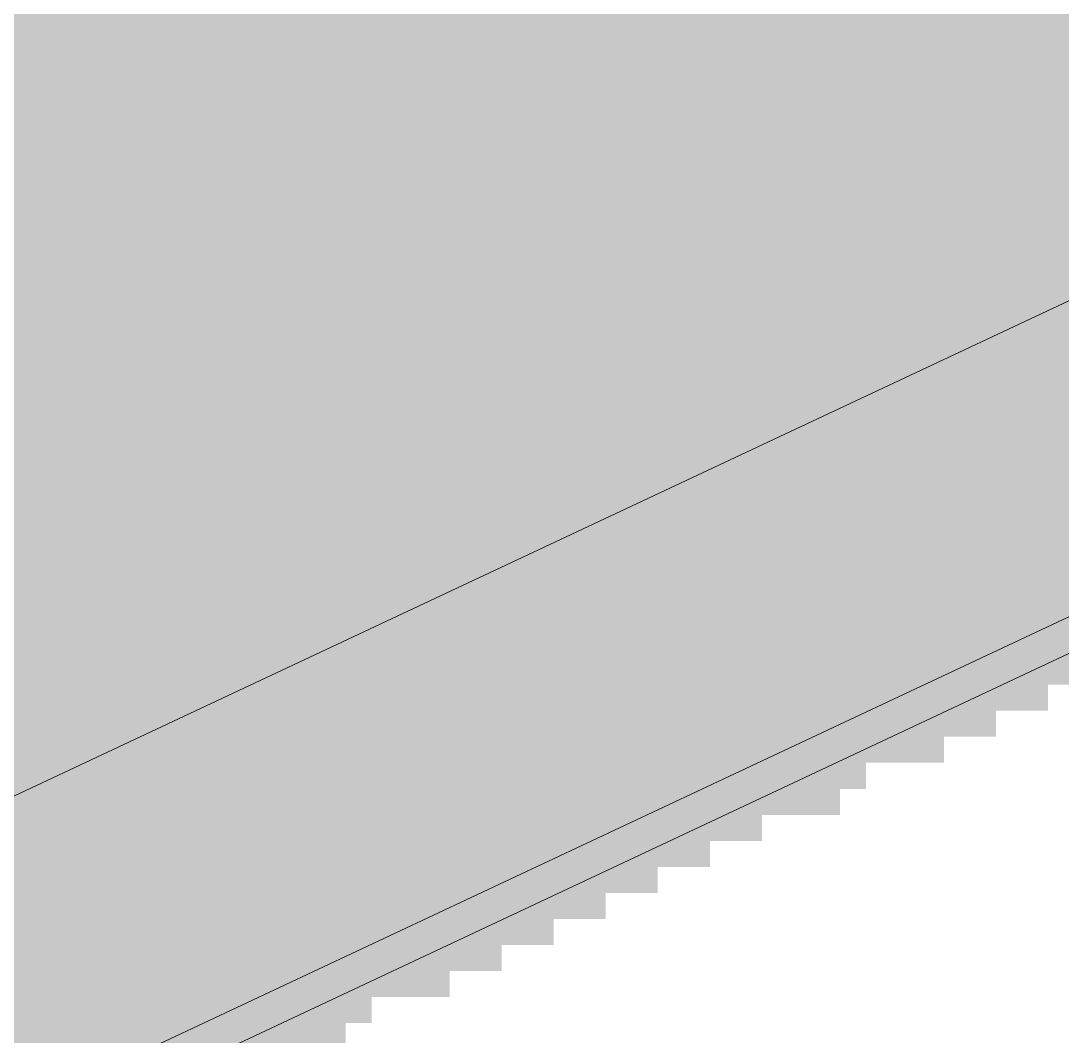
# Model space of a CAD drawing. Header units: millimetres. Extents: x 5 to 1315, y 5 to 292.
# Drawn here: x 1188.421 to 1192.278, y 69.841 to 73.601 of the extents above; entities that cross this region are included whole.
import ezdxf

# ---------------------------------------------------------------- set-up
doc = ezdxf.new("R2010")
doc.units = ezdxf.units.MM
doc.layers.add('EXISTING', color=7, linetype='Continuous')
doc.layers.add('IMAGES', color=7, linetype='Continuous')

# ---------------------------------------------------------------- blocks, each defined once
blk = doc.blocks.new('SHEET_03')
at = {"layer": 'EXISTING', "color": 250, "lineweight": 9}
for p, q in [((263.2288, 58.9151), (329.7311, 90.136)), ((329.7311, 88.9664), (263.2288, 57.7455)), ((263.2288, 57.7455), (303.5049, 76.654)), ((303.5049, 76.5175), (263.2288, 57.609))]:
    blk.add_line(p, q, dxfattribs=at)
at = {"layer": 'IMAGES', "color": 7}
for points in [[(288.1782, 73.5526), (292.3218, 73.5526), (288.1782, 73.649), (292.3218, 73.649)], [(287.9855, 73.4562), (292.2255, 73.4562), (287.9855, 73.5526), (292.2255, 73.5526)], [(292.2255, 73.4562), (292.3218, 73.4562), (292.2255, 73.5526), (292.3218, 73.5526)], [(287.7927, 73.3598), (291.84, 73.3598), (287.7927, 73.4562), (291.84, 73.4562)], [(291.84, 73.3598), (291.9364, 73.3598), (291.84, 73.4562), (291.9364, 73.4562)], [(291.9364, 73.3598), (292.0327, 73.3598), (291.9364, 73.4562), (292.0327, 73.4562)], [(292.0327, 73.3598), (292.1291, 73.3598), (292.0327, 73.4562), (292.1291, 73.4562)], [(292.1291, 73.3598), (292.3218, 73.3598), (292.1291, 73.4562), (292.3218, 73.4562)], [(287.6, 73.2634), (291.7436, 73.2634), (287.6, 73.3598), (291.7436, 73.3598)], [(291.7436, 73.2634), (291.84, 73.2634), (291.7436, 73.3598), (291.84, 73.3598)], [(291.84, 73.167), (291.9364, 73.167), (291.84, 73.3598), (291.9364, 73.3598)], [(291.9364, 73.2634), (292.0327, 73.2634), (291.9364, 73.3598), (292.0327, 73.3598)], [(292.0327, 73.2634), (292.2255, 73.2634), (292.0327, 73.3598), (292.2255, 73.3598)], [(292.2255, 73.2634), (292.3218, 73.2634), (292.2255, 73.3598), (292.3218, 73.3598)], [(287.4073, 73.167), (291.4545, 73.167), (287.4073, 73.2634), (291.4545, 73.2634)], [(291.4545, 73.167), (291.5509, 73.167), (291.4545, 73.2634), (291.5509, 73.2634)], [(291.5509, 73.167), (291.6473, 73.167), (291.5509, 73.2634), (291.6473, 73.2634)], [(291.6473, 73.167), (291.7436, 73.167), (291.6473, 73.2634), (291.7436, 73.2634)], [(291.7436, 73.167), (291.84, 73.167), (291.7436, 73.2634), (291.84, 73.2634)], [(291.9364, 73.167), (292.0327, 73.167), (291.9364, 73.2634), (292.0327, 73.2634)], [(292.0327, 73.167), (292.1291, 73.167), (292.0327, 73.2634), (292.1291, 73.2634)], [(292.1291, 73.167), (293.3818, 73.167), (292.1291, 73.2634), (293.3818, 73.2634)], [(287.1182, 73.0706), (291.2618, 73.0706), (287.1182, 73.167), (291.2618, 73.167)], [(291.2618, 73.0706), (291.3582, 73.0706), (291.2618, 73.167), (291.3582, 73.167)], [(291.3582, 73.0706), (291.5509, 73.0706), (291.3582, 73.167), (291.5509, 73.167)], [(291.5509, 73.0706), (291.6473, 73.0706), (291.5509, 73.167), (291.6473, 73.167)], [(291.6473, 73.0706), (291.7436, 73.0706), (291.6473, 73.167), (291.7436, 73.167)], [(291.7436, 73.0706), (291.84, 73.0706), (291.7436, 73.167), (291.84, 73.167)], [(291.84, 73.0706), (291.9364, 73.0706), (291.84, 73.167), (291.9364, 73.167)], [(291.9364, 73.0706), (292.0327, 73.0706), (291.9364, 73.167), (292.0327, 73.167)], [(292.0327, 73.0706), (293.1891, 73.0706), (292.0327, 73.167), (293.1891, 73.167)], [(287.0218, 72.9742), (291.1655, 72.9742), (287.0218, 73.0706), (291.1655, 73.0706)], [(291.1655, 72.9742), (291.2618, 72.9742), (291.1655, 73.0706), (291.2618, 73.0706)], [(291.2618, 72.9742), (291.3582, 72.9742), (291.2618, 73.0706), (291.3582, 73.0706)], [(291.3582, 72.9742), (291.4545, 72.9742), (291.3582, 73.0706), (291.4545, 73.0706)], [(291.4545, 72.9742), (291.5509, 72.9742), (291.4545, 73.0706), (291.5509, 73.0706)], [(291.5509, 72.9742), (291.84, 72.9742), (291.5509, 73.0706), (291.84, 73.0706)], [(291.84, 72.9742), (292.9, 72.9742), (291.84, 73.0706), (292.9, 73.0706)], [(286.8291, 72.8778), (290.8764, 72.8778), (286.8291, 72.9742), (290.8764, 72.9742)], [(290.8764, 72.8778), (290.9727, 72.8778), (290.8764, 72.9742), (290.9727, 72.9742)], [(290.9727, 72.8778), (291.0691, 72.8778), (290.9727, 72.9742), (291.0691, 72.9742)], [(291.0691, 72.8778), (291.1655, 72.8778), (291.0691, 72.9742), (291.1655, 72.9742)], [(291.1655, 72.8778), (291.3582, 72.8778), (291.1655, 72.9742), (291.3582, 72.9742)], [(291.3582, 72.8778), (291.4545, 72.8778), (291.3582, 72.9742), (291.4545, 72.9742)], [(291.4545, 72.8778), (291.5509, 72.8778), (291.4545, 72.9742), (291.5509, 72.9742)], [(291.5509, 72.8778), (292.8036, 72.8778), (291.5509, 72.9742), (292.8036, 72.9742)], [(286.7327, 72.7814), (290.6836, 72.7814), (286.7327, 72.8778), (290.6836, 72.8778)], [(290.6836, 72.7814), (290.78, 72.7814), (290.6836, 72.8778), (290.78, 72.8778)], [(290.78, 72.7814), (290.8764, 72.7814), (290.78, 72.8778), (290.8764, 72.8778)], [(290.8764, 72.7814), (290.9727, 72.7814), (290.8764, 72.8778), (290.9727, 72.8778)], [(290.9727, 72.7814), (291.0691, 72.7814), (290.9727, 72.8778), (291.0691, 72.8778)], [(291.0691, 72.7814), (291.1655, 72.7814), (291.0691, 72.8778), (291.1655, 72.8778)], [(291.1655, 72.7814), (291.2618, 72.7814), (291.1655, 72.8778), (291.2618, 72.8778)], [(291.2618, 72.7814), (291.3582, 72.7814), (291.2618, 72.8778), (291.3582, 72.8778)], [(291.3582, 72.7814), (291.4545, 72.7814), (291.3582, 72.8778), (291.4545, 72.8778)], [(291.4545, 72.7814), (292.6109, 72.7814), (291.4545, 72.8778), (292.6109, 72.8778)], [(286.54, 72.685), (290.5873, 72.685), (286.54, 72.7814), (290.5873, 72.7814)], [(290.5873, 72.685), (290.6836, 72.685), (290.5873, 72.7814), (290.6836, 72.7814)], [(290.6836, 72.685), (290.8764, 72.685), (290.6836, 72.7814), (290.8764, 72.7814)], [(290.8764, 72.685), (290.9727, 72.685), (290.8764, 72.7814), (290.9727, 72.7814)], [(290.9727, 72.685), (291.0691, 72.685), (290.9727, 72.7814), (291.0691, 72.7814)], [(291.0691, 72.685), (292.3218, 72.685), (291.0691, 72.7814), (292.3218, 72.7814)], [(286.4436, 72.5886), (290.4909, 72.5886), (286.4436, 72.685), (290.4909, 72.685)], [(290.4909, 72.5886), (290.5873, 72.5886), (290.4909, 72.685), (290.5873, 72.685)], [(290.5873, 72.5886), (290.6836, 72.5886), (290.5873, 72.685), (290.6836, 72.685)], [(290.6836, 72.5886), (290.78, 72.5886), (290.6836, 72.685), (290.78, 72.685)], [(290.78, 72.5886), (290.8764, 72.5886), (290.78, 72.685), (290.8764, 72.685)], [(290.8764, 72.5886), (290.9727, 72.5886), (290.8764, 72.685), (290.9727, 72.685)], [(290.9727, 72.5886), (292.2255, 72.5886), (290.9727, 72.685), (292.2255, 72.685)], [(292.2255, 72.5886), (292.3218, 72.5886), (292.2255, 72.685), (292.3218, 72.685)], [(286.1545, 72.4922), (290.0091, 72.4922), (286.1545, 72.5886), (290.0091, 72.5886)], [(290.0091, 72.4922), (290.2018, 72.4922), (290.0091, 72.5886), (290.2018, 72.5886)], [(290.2018, 72.4922), (290.2982, 72.4922), (290.2018, 72.5886), (290.2982, 72.5886)], [(290.2982, 72.4922), (290.3945, 72.4922), (290.2982, 72.5886), (290.3945, 72.5886)], [(290.3945, 72.4922), (290.4909, 72.4922), (290.3945, 72.5886), (290.4909, 72.5886)], [(290.4909, 72.4922), (290.5873, 72.4922), (290.4909, 72.5886), (290.5873, 72.5886)], [(290.5873, 72.4922), (290.6836, 72.4922), (290.5873, 72.5886), (290.6836, 72.5886)], [(290.6836, 72.4922), (290.78, 72.4922), (290.6836, 72.5886), (290.78, 72.5886)], [(290.78, 72.4922), (291.9364, 72.4922), (290.78, 72.5886), (291.9364, 72.5886)], [(291.9364, 72.4922), (292.0327, 72.4922), (291.9364, 72.5886), (292.0327, 72.5886)], [(292.0327, 72.4922), (292.1291, 72.4922), (292.0327, 72.5886), (292.1291, 72.5886)], [(292.1291, 72.4922), (292.2255, 72.4922), (292.1291, 72.5886), (292.2255, 72.5886)], [(292.2255, 72.4922), (292.5145, 72.4922), (292.2255, 72.5886), (292.5145, 72.5886)], [(286.0582, 72.3958), (289.9127, 72.3958), (286.0582, 72.4922), (289.9127, 72.4922)], [(289.9127, 72.3958), (290.0091, 72.3958), (289.9127, 72.4922), (290.0091, 72.4922)], [(290.0091, 72.3958), (290.2018, 72.3958), (290.0091, 72.4922), (290.2018, 72.4922)], [(290.2018, 72.3958), (290.2982, 72.3958), (290.2018, 72.4922), (290.2982, 72.4922)], [(290.2982, 72.3958), (290.3945, 72.3958), (290.2982, 72.4922), (290.3945, 72.4922)], [(290.3945, 72.3958), (290.4909, 72.3958), (290.3945, 72.4922), (290.4909, 72.4922)], [(290.4909, 72.3958), (291.7436, 72.3958), (290.4909, 72.4922), (291.7436, 72.4922)], [(291.7436, 72.3958), (291.9364, 72.3958), (291.7436, 72.4922), (291.9364, 72.4922)], [(291.9364, 72.3958), (292.0327, 72.3958), (291.9364, 72.4922), (292.0327, 72.4922)], [(292.0327, 72.2994), (292.1291, 72.2994), (292.0327, 72.4922), (292.1291, 72.4922)], [(292.1291, 72.3958), (292.2255, 72.3958), (292.1291, 72.4922), (292.2255, 72.4922)], [(292.2255, 72.3958), (292.3218, 72.3958), (292.2255, 72.4922), (292.3218, 72.4922)], [(285.7691, 72.2994), (289.72, 72.2994), (285.7691, 72.3958), (289.72, 72.3958)], [(289.72, 72.2994), (289.8164, 72.2994), (289.72, 72.3958), (289.8164, 72.3958)], [(289.8164, 72.2994), (289.9127, 72.2994), (289.8164, 72.3958), (289.9127, 72.3958)], [(289.9127, 72.2994), (290.0091, 72.2994), (289.9127, 72.3958), (290.0091, 72.3958)], [(290.0091, 72.2994), (290.2018, 72.2994), (290.0091, 72.3958), (290.2018, 72.3958)], [(290.2018, 72.2994), (290.2982, 72.2994), (290.2018, 72.3958), (290.2982, 72.3958)], [(290.2982, 72.2994), (291.4545, 72.2994), (290.2982, 72.3958), (291.4545, 72.3958)], [(291.4545, 72.2994), (291.5509, 72.2994), (291.4545, 72.3958), (291.5509, 72.3958)], [(291.5509, 72.2994), (291.7436, 72.2994), (291.5509, 72.3958), (291.7436, 72.3958)], [(291.7436, 72.2994), (291.9364, 72.2994), (291.7436, 72.3958), (291.9364, 72.3958)], [(291.9364, 72.2994), (292.0327, 72.2994), (291.9364, 72.3958), (292.0327, 72.3958)], [(292.1291, 72.2994), (292.3218, 72.2994), (292.1291, 72.3958), (292.3218, 72.3958)], [(285.5764, 72.203), (289.4309, 72.203), (285.5764, 72.2994), (289.4309, 72.2994)], [(289.4309, 72.203), (289.5273, 72.203), (289.4309, 72.2994), (289.5273, 72.2994)], [(289.5273, 72.203), (289.6236, 72.203), (289.5273, 72.2994), (289.6236, 72.2994)], [(289.6236, 72.203), (289.72, 72.203), (289.6236, 72.2994), (289.72, 72.2994)], [(289.72, 72.203), (289.8164, 72.203), (289.72, 72.2994), (289.8164, 72.2994)], [(289.8164, 72.203), (289.9127, 72.203), (289.8164, 72.2994), (289.9127, 72.2994)], [(289.9127, 72.203), (290.0091, 72.203), (289.9127, 72.2994), (290.0091, 72.2994)], [(290.0091, 72.203), (290.2018, 72.203), (290.0091, 72.2994), (290.2018, 72.2994)], [(290.2018, 72.203), (291.2618, 72.203), (290.2018, 72.2994), (291.2618, 72.2994)], [(291.2618, 72.203), (291.3582, 72.203), (291.2618, 72.2994), (291.3582, 72.2994)], [(291.3582, 72.203), (291.4545, 72.203), (291.3582, 72.2994), (291.4545, 72.2994)], [(291.4545, 72.203), (291.5509, 72.203), (291.4545, 72.2994), (291.5509, 72.2994)], [(291.5509, 72.203), (291.6473, 72.203), (291.5509, 72.2994), (291.6473, 72.2994)], [(291.6473, 72.203), (291.84, 72.203), (291.6473, 72.2994), (291.84, 72.2994)], [(291.84, 72.203), (291.9364, 72.203), (291.84, 72.2994), (291.9364, 72.2994)], [(291.9364, 72.203), (292.0327, 72.203), (291.9364, 72.2994), (292.0327, 72.2994)], [(292.0327, 72.203), (292.1291, 72.203), (292.0327, 72.2994), (292.1291, 72.2994)], [(292.1291, 72.203), (293.8636, 72.203), (292.1291, 72.2994), (293.8636, 72.2994)], [(285.2873, 72.1065), (289.3345, 72.1065), (285.2873, 72.203), (289.3345, 72.203)], [(289.3345, 72.1065), (289.4309, 72.1065), (289.3345, 72.203), (289.4309, 72.203)], [(289.4309, 72.1065), (289.5273, 72.1065), (289.4309, 72.203), (289.5273, 72.203)], [(289.5273, 72.1065), (289.6236, 72.1065), (289.5273, 72.203), (289.6236, 72.203)], [(289.6236, 72.1065), (289.8164, 72.1065), (289.6236, 72.203), (289.8164, 72.203)], [(289.8164, 72.1065), (291.0691, 72.1065), (289.8164, 72.203), (291.0691, 72.203)], [(291.0691, 72.1065), (291.1655, 72.1065), (291.0691, 72.203), (291.1655, 72.203)], [(291.1655, 72.1065), (291.2618, 72.1065), (291.1655, 72.203), (291.2618, 72.203)], [(291.2618, 72.1065), (291.3582, 72.1065), (291.2618, 72.203), (291.3582, 72.203)], [(291.3582, 72.1065), (291.4545, 72.1065), (291.3582, 72.203), (291.4545, 72.203)], [(291.4545, 72.1065), (291.5509, 72.1065), (291.4545, 72.203), (291.5509, 72.203)], [(291.5509, 72.1065), (291.6473, 72.1065), (291.5509, 72.203), (291.6473, 72.203)], [(291.6473, 72.1065), (291.7436, 72.1065), (291.6473, 72.203), (291.7436, 72.203)], [(291.7436, 72.1065), (291.9364, 72.1065), (291.7436, 72.203), (291.9364, 72.203)], [(291.9364, 72.1065), (293.6709, 72.1065), (291.9364, 72.203), (293.6709, 72.203)], [(284.9018, 72.0101), (289.2382, 72.0101), (284.9018, 72.1065), (289.2382, 72.1065)], [(289.2382, 72.0101), (289.3345, 72.0101), (289.2382, 72.1065), (289.3345, 72.1065)], [(289.3345, 72.0101), (289.4309, 72.0101), (289.3345, 72.1065), (289.4309, 72.1065)], [(289.4309, 72.0101), (289.5273, 72.0101), (289.4309, 72.1065), (289.5273, 72.1065)], [(289.5273, 72.0101), (289.6236, 72.0101), (289.5273, 72.1065), (289.6236, 72.1065)], [(289.6236, 72.0101), (289.72, 72.0101), (289.6236, 72.1065), (289.72, 72.1065)], [(289.72, 72.0101), (290.8764, 72.0101), (289.72, 72.1065), (290.8764, 72.1065)], [(290.8764, 72.0101), (290.9727, 72.0101), (290.8764, 72.1065), (290.9727, 72.1065)], [(290.9727, 72.0101), (291.0691, 72.0101), (290.9727, 72.1065), (291.0691, 72.1065)], [(291.0691, 72.0101), (291.1655, 72.0101), (291.0691, 72.1065), (291.1655, 72.1065)], [(291.1655, 72.0101), (291.2618, 72.0101), (291.1655, 72.1065), (291.2618, 72.1065)], [(291.2618, 72.0101), (291.4545, 72.0101), (291.2618, 72.1065), (291.4545, 72.1065)], [(291.4545, 72.0101), (291.5509, 72.0101), (291.4545, 72.1065), (291.5509, 72.1065)], [(291.5509, 72.0101), (291.7436, 72.0101), (291.5509, 72.1065), (291.7436, 72.1065)], [(291.7436, 72.0101), (293.3818, 72.0101), (291.7436, 72.1065), (293.3818, 72.1065)], [(284.7091, 71.9137), (288.8527, 71.9137), (284.7091, 72.0101), (288.8527, 72.0101)], [(288.8527, 71.9137), (288.9491, 71.9137), (288.8527, 72.0101), (288.9491, 72.0101)], [(288.9491, 71.9137), (289.1418, 71.9137), (288.9491, 72.0101), (289.1418, 72.0101)], [(289.1418, 71.9137), (289.2382, 71.9137), (289.1418, 72.0101), (289.2382, 72.0101)], [(289.2382, 71.9137), (289.3345, 71.9137), (289.2382, 72.0101), (289.3345, 72.0101)], [(289.3345, 71.9137), (289.4309, 71.9137), (289.3345, 72.0101), (289.4309, 72.0101)], [(289.4309, 71.9137), (289.5273, 71.9137), (289.4309, 72.0101), (289.5273, 72.0101)], [(289.5273, 71.9137), (289.6236, 71.9137), (289.5273, 72.0101), (289.6236, 72.0101)], [(289.6236, 71.9137), (290.78, 71.9137), (289.6236, 72.0101), (290.78, 72.0101)], [(290.78, 71.9137), (290.8764, 71.9137), (290.78, 72.0101), (290.8764, 72.0101)], [(290.8764, 71.9137), (290.9727, 71.9137), (290.8764, 72.0101), (290.9727, 72.0101)], [(290.9727, 71.9137), (291.0691, 71.9137), (290.9727, 72.0101), (291.0691, 72.0101)], [(291.0691, 71.9137), (291.1655, 71.9137), (291.0691, 72.0101), (291.1655, 72.0101)], [(291.1655, 71.9137), (291.2618, 71.9137), (291.1655, 72.0101), (291.2618, 72.0101)], [(291.2618, 71.9137), (291.4545, 71.9137), (291.2618, 72.0101), (291.4545, 72.0101)], [(291.4545, 71.9137), (291.5509, 71.9137), (291.4545, 72.0101), (291.5509, 72.0101)], [(291.5509, 71.9137), (293.1891, 71.9137), (291.5509, 72.0101), (293.1891, 72.0101)], [(284.42, 71.8173), (288.5636, 71.8173), (284.42, 71.9137), (288.5636, 71.9137)], [(288.5636, 71.8173), (288.66, 71.8173), (288.5636, 71.9137), (288.66, 71.9137)], [(288.66, 71.8173), (288.7564, 71.8173), (288.66, 71.9137), (288.7564, 71.9137)], [(288.7564, 71.8173), (288.8527, 71.8173), (288.7564, 71.9137), (288.8527, 71.9137)], [(288.8527, 71.8173), (288.9491, 71.8173), (288.8527, 71.9137), (288.9491, 71.9137)], [(288.9491, 71.8173), (289.0455, 71.8173), (288.9491, 71.9137), (289.0455, 71.9137)], [(289.0455, 71.8173), (289.1418, 71.8173), (289.0455, 71.9137), (289.1418, 71.9137)], [(289.1418, 71.8173), (289.2382, 71.8173), (289.1418, 71.9137), (289.2382, 71.9137)], [(289.2382, 71.8173), (290.3945, 71.8173), (289.2382, 71.9137), (290.3945, 71.9137)], [(290.3945, 71.7209), (290.4909, 71.7209), (290.3945, 71.9137), (290.4909, 71.9137)], [(290.4909, 71.8173), (290.5873, 71.8173), (290.4909, 71.9137), (290.5873, 71.9137)], [(290.5873, 71.8173), (290.6836, 71.8173), (290.5873, 71.9137), (290.6836, 71.9137)], [(290.6836, 71.8173), (290.78, 71.8173), (290.6836, 71.9137), (290.78, 71.9137)], [(290.78, 71.7209), (290.8764, 71.7209), (290.78, 71.9137), (290.8764, 71.9137)], [(290.8764, 71.8173), (290.9727, 71.8173), (290.8764, 71.9137), (290.9727, 71.9137)], [(290.9727, 71.8173), (291.0691, 71.8173), (290.9727, 71.9137), (291.0691, 71.9137)], [(291.0691, 71.8173), (291.1655, 71.8173), (291.0691, 71.9137), (291.1655, 71.9137)], [(291.1655, 71.8173), (291.2618, 71.8173), (291.1655, 71.9137), (291.2618, 71.9137)], [(291.2618, 71.8173), (292.9964, 71.8173), (291.2618, 71.9137), (292.9964, 71.9137)], [(284.2273, 71.7209), (288.4673, 71.7209), (284.2273, 71.8173), (288.4673, 71.8173)], [(288.4673, 71.7209), (288.5636, 71.7209), (288.4673, 71.8173), (288.5636, 71.8173)], [(288.5636, 71.7209), (288.66, 71.7209), (288.5636, 71.8173), (288.66, 71.8173)], [(288.66, 71.7209), (288.8527, 71.7209), (288.66, 71.8173), (288.8527, 71.8173)], [(288.8527, 71.6245), (288.9491, 71.6245), (288.8527, 71.8173), (288.9491, 71.8173)], [(288.9491, 71.7209), (289.0455, 71.7209), (288.9491, 71.8173), (289.0455, 71.8173)], [(289.0455, 71.7209), (289.1418, 71.7209), (289.0455, 71.8173), (289.1418, 71.8173)], [(289.1418, 71.7209), (290.2982, 71.7209), (289.1418, 71.8173), (290.2982, 71.8173)], [(290.2982, 71.7209), (290.3945, 71.7209), (290.2982, 71.8173), (290.3945, 71.8173)], [(290.4909, 71.7209), (290.5873, 71.7209), (290.4909, 71.8173), (290.5873, 71.8173)], [(290.5873, 71.7209), (290.78, 71.7209), (290.5873, 71.8173), (290.78, 71.8173)], [(290.8764, 71.7209), (290.9727, 71.7209), (290.8764, 71.8173), (290.9727, 71.8173)], [(290.9727, 71.7209), (291.0691, 71.7209), (290.9727, 71.8173), (291.0691, 71.8173)], [(291.0691, 71.7209), (292.8036, 71.7209), (291.0691, 71.8173), (292.8036, 71.8173)], [(288.3709, 71.6245), (288.4673, 71.6245), (288.3709, 71.7209), (288.4673, 71.7209)], [(288.4673, 71.6245), (288.5636, 71.6245), (288.4673, 71.7209), (288.5636, 71.7209)], [(288.5636, 71.6245), (288.66, 71.6245), (288.5636, 71.7209), (288.66, 71.7209)], [(288.66, 71.6245), (288.8527, 71.6245), (288.66, 71.7209), (288.8527, 71.7209)], [(288.9491, 71.6245), (289.0455, 71.6245), (288.9491, 71.7209), (289.0455, 71.7209)], [(289.0455, 71.6245), (290.0091, 71.6245), (289.0455, 71.7209), (290.0091, 71.7209)], [(290.0091, 71.6245), (290.1055, 71.6245), (290.0091, 71.7209), (290.1055, 71.7209)], [(290.1055, 71.6245), (290.2018, 71.6245), (290.1055, 71.7209), (290.2018, 71.7209)], [(290.2018, 71.6245), (290.2982, 71.6245), (290.2018, 71.7209), (290.2982, 71.7209)], [(290.2982, 71.6245), (290.3945, 71.6245), (290.2982, 71.7209), (290.3945, 71.7209)], [(290.3945, 71.6245), (290.4909, 71.6245), (290.3945, 71.7209), (290.4909, 71.7209)], [(290.4909, 71.6245), (290.5873, 71.6245), (290.4909, 71.7209), (290.5873, 71.7209)], [(290.5873, 71.6245), (290.6836, 71.6245), (290.5873, 71.7209), (290.6836, 71.7209)], [(290.6836, 71.6245), (290.78, 71.6245), (290.6836, 71.7209), (290.78, 71.7209)], [(290.78, 71.6245), (290.8764, 71.6245), (290.78, 71.7209), (290.8764, 71.7209)], [(290.8764, 71.6245), (292.6109, 71.6245), (290.8764, 71.7209), (292.6109, 71.7209)], [(288.3709, 71.5281), (288.4673, 71.5281), (288.3709, 71.6245), (288.4673, 71.6245)], [(288.4673, 71.5281), (288.5636, 71.5281), (288.4673, 71.6245), (288.5636, 71.6245)], [(288.5636, 71.5281), (289.9127, 71.5281), (288.5636, 71.6245), (289.9127, 71.6245)], [(289.9127, 71.5281), (290.0091, 71.5281), (289.9127, 71.6245), (290.0091, 71.6245)], [(290.0091, 71.5281), (290.1055, 71.5281), (290.0091, 71.6245), (290.1055, 71.6245)], [(290.1055, 71.5281), (290.2018, 71.5281), (290.1055, 71.6245), (290.2018, 71.6245)], [(290.2018, 71.5281), (290.2982, 71.5281), (290.2018, 71.6245), (290.2982, 71.6245)], [(290.2982, 71.5281), (290.3945, 71.5281), (290.2982, 71.6245), (290.3945, 71.6245)], [(290.3945, 71.5281), (290.4909, 71.5281), (290.3945, 71.6245), (290.4909, 71.6245)], [(290.4909, 71.5281), (290.5873, 71.5281), (290.4909, 71.6245), (290.5873, 71.6245)], [(290.5873, 71.5281), (290.6836, 71.5281), (290.5873, 71.6245), (290.6836, 71.6245)], [(290.6836, 71.5281), (292.4182, 71.5281), (290.6836, 71.6245), (292.4182, 71.6245)], [(288.2745, 71.4317), (289.6236, 71.4317), (288.2745, 71.5281), (289.6236, 71.5281)], [(289.6236, 71.4317), (289.72, 71.4317), (289.6236, 71.5281), (289.72, 71.5281)], [(289.72, 71.4317), (289.8164, 71.4317), (289.72, 71.5281), (289.8164, 71.5281)], [(289.8164, 71.4317), (289.9127, 71.4317), (289.8164, 71.5281), (289.9127, 71.5281)], [(289.9127, 71.4317), (290.0091, 71.4317), (289.9127, 71.5281), (290.0091, 71.5281)], [(290.0091, 71.4317), (290.1055, 71.4317), (290.0091, 71.5281), (290.1055, 71.5281)], [(290.1055, 71.4317), (290.2018, 71.4317), (290.1055, 71.5281), (290.2018, 71.5281)], [(290.2018, 71.4317), (290.2982, 71.4317), (290.2018, 71.5281), (290.2982, 71.5281)], [(290.2982, 71.4317), (290.4909, 71.4317), (290.2982, 71.5281), (290.4909, 71.5281)], [(290.4909, 71.4317), (292.2255, 71.4317), (290.4909, 71.5281), (292.2255, 71.5281)], [(292.2255, 71.4317), (292.4182, 71.4317), (292.2255, 71.5281), (292.4182, 71.5281)], [(288.2745, 71.3353), (289.4309, 71.3353), (288.2745, 71.4317), (289.4309, 71.4317)], [(289.4309, 71.3353), (289.5273, 71.3353), (289.4309, 71.4317), (289.5273, 71.4317)], [(289.5273, 71.3353), (289.6236, 71.3353), (289.5273, 71.4317), (289.6236, 71.4317)], [(289.6236, 71.3353), (289.72, 71.3353), (289.6236, 71.4317), (289.72, 71.4317)], [(289.72, 71.3353), (289.8164, 71.3353), (289.72, 71.4317), (289.8164, 71.4317)], [(289.8164, 71.3353), (289.9127, 71.3353), (289.8164, 71.4317), (289.9127, 71.4317)], [(289.9127, 71.3353), (290.0091, 71.3353), (289.9127, 71.4317), (290.0091, 71.4317)], [(290.0091, 71.3353), (290.1055, 71.3353), (290.0091, 71.4317), (290.1055, 71.4317)], [(290.1055, 71.3353), (290.2982, 71.3353), (290.1055, 71.4317), (290.2982, 71.4317)], [(290.2982, 71.3353), (291.9364, 71.3353), (290.2982, 71.4317), (291.9364, 71.4317)], [(291.9364, 71.3353), (292.0327, 71.3353), (291.9364, 71.4317), (292.0327, 71.4317)], [(292.0327, 71.3353), (292.1291, 71.3353), (292.0327, 71.4317), (292.1291, 71.4317)], [(292.1291, 71.3353), (292.2255, 71.3353), (292.1291, 71.4317), (292.2255, 71.4317)], [(292.2255, 71.2389), (292.3218, 71.2389), (292.2255, 71.4317), (292.3218, 71.4317)], [(288.0818, 71.2389), (289.2382, 71.2389), (288.0818, 71.3353), (289.2382, 71.3353)], [(289.2382, 71.2389), (289.3345, 71.2389), (289.2382, 71.3353), (289.3345, 71.3353)], [(289.3345, 71.2389), (289.4309, 71.2389), (289.3345, 71.3353), (289.4309, 71.3353)], [(289.4309, 71.2389), (289.5273, 71.2389), (289.4309, 71.3353), (289.5273, 71.3353)], [(289.5273, 71.2389), (289.6236, 71.2389), (289.5273, 71.3353), (289.6236, 71.3353)], [(289.6236, 71.2389), (289.72, 71.2389), (289.6236, 71.3353), (289.72, 71.3353)], [(289.72, 71.2389), (289.8164, 71.2389), (289.72, 71.3353), (289.8164, 71.3353)], [(289.8164, 71.2389), (290.0091, 71.2389), (289.8164, 71.3353), (290.0091, 71.3353)], [(290.0091, 71.2389), (290.1055, 71.2389), (290.0091, 71.3353), (290.1055, 71.3353)], [(290.1055, 71.2389), (291.84, 71.2389), (290.1055, 71.3353), (291.84, 71.3353)], [(291.84, 71.2389), (291.9364, 71.2389), (291.84, 71.3353), (291.9364, 71.3353)], [(291.9364, 71.2389), (292.0327, 71.2389), (291.9364, 71.3353), (292.0327, 71.3353)], [(292.0327, 71.2389), (292.2255, 71.2389), (292.0327, 71.3353), (292.2255, 71.3353)], [(287.8891, 71.1425), (289.0455, 71.1425), (287.8891, 71.2389), (289.0455, 71.2389)], [(289.0455, 71.1425), (289.1418, 71.1425), (289.0455, 71.2389), (289.1418, 71.2389)], [(289.1418, 71.1425), (289.2382, 71.1425), (289.1418, 71.2389), (289.2382, 71.2389)], [(289.2382, 71.1425), (289.3345, 71.1425), (289.2382, 71.2389), (289.3345, 71.2389)], [(289.3345, 71.1425), (289.4309, 71.1425), (289.3345, 71.2389), (289.4309, 71.2389)], [(289.4309, 71.1425), (289.5273, 71.1425), (289.4309, 71.2389), (289.5273, 71.2389)], [(289.5273, 71.1425), (289.6236, 71.1425), (289.5273, 71.2389), (289.6236, 71.2389)], [(289.6236, 71.1425), (289.72, 71.1425), (289.6236, 71.2389), (289.72, 71.2389)], [(289.72, 71.1425), (289.8164, 71.1425), (289.72, 71.2389), (289.8164, 71.2389)], [(289.8164, 71.1425), (291.5509, 71.1425), (289.8164, 71.2389), (291.5509, 71.2389)], [(291.5509, 71.1425), (291.6473, 71.1425), (291.5509, 71.2389), (291.6473, 71.2389)], [(291.6473, 71.1425), (291.84, 71.1425), (291.6473, 71.2389), (291.84, 71.2389)], [(291.84, 71.0461), (291.9364, 71.0461), (291.84, 71.2389), (291.9364, 71.2389)], [(291.9364, 71.1425), (292.2255, 71.1425), (291.9364, 71.2389), (292.2255, 71.2389)], [(292.2255, 71.1425), (292.3218, 71.1425), (292.2255, 71.2389), (292.3218, 71.2389)], [(287.6964, 71.0461), (288.8527, 71.0461), (287.6964, 71.1425), (288.8527, 71.1425)], [(288.8527, 71.0461), (288.9491, 71.0461), (288.8527, 71.1425), (288.9491, 71.1425)], [(288.9491, 71.0461), (289.0455, 71.0461), (288.9491, 71.1425), (289.0455, 71.1425)], [(289.0455, 71.0461), (289.1418, 71.0461), (289.0455, 71.1425), (289.1418, 71.1425)], [(289.1418, 70.9497), (289.2382, 70.9497), (289.1418, 71.1425), (289.2382, 71.1425)], [(289.2382, 71.0461), (289.4309, 71.0461), (289.2382, 71.1425), (289.4309, 71.1425)], [(289.4309, 71.0461), (289.5273, 71.0461), (289.4309, 71.1425), (289.5273, 71.1425)], [(289.5273, 71.0461), (289.72, 71.0461), (289.5273, 71.1425), (289.72, 71.1425)], [(289.72, 71.0461), (291.3582, 71.0461), (289.72, 71.1425), (291.3582, 71.1425)], [(291.3582, 71.0461), (291.5509, 71.0461), (291.3582, 71.1425), (291.5509, 71.1425)], [(291.5509, 71.0461), (291.6473, 71.0461), (291.5509, 71.1425), (291.6473, 71.1425)], [(291.6473, 71.0461), (291.84, 71.0461), (291.6473, 71.1425), (291.84, 71.1425)], [(291.9364, 71.0461), (292.0327, 71.0461), (291.9364, 71.1425), (292.0327, 71.1425)], [(292.0327, 71.0461), (292.1291, 71.0461), (292.0327, 71.1425), (292.1291, 71.1425)], [(292.1291, 71.0461), (292.2255, 71.0461), (292.1291, 71.1425), (292.2255, 71.1425)], [(287.3109, 70.9497), (288.5636, 70.9497), (287.3109, 71.0461), (288.5636, 71.0461)], [(288.5636, 70.9497), (288.66, 70.9497), (288.5636, 71.0461), (288.66, 71.0461)], [(288.66, 70.9497), (288.8527, 70.9497), (288.66, 71.0461), (288.8527, 71.0461)], [(288.8527, 70.9497), (288.9491, 70.9497), (288.8527, 71.0461), (288.9491, 71.0461)], [(288.9491, 70.9497), (289.0455, 70.9497), (288.9491, 71.0461), (289.0455, 71.0461)], [(289.0455, 70.9497), (289.1418, 70.9497), (289.0455, 71.0461), (289.1418, 71.0461)], [(289.2382, 70.9497), (289.4309, 70.9497), (289.2382, 71.0461), (289.4309, 71.0461)], [(289.4309, 70.9497), (291.1655, 70.9497), (289.4309, 71.0461), (291.1655, 71.0461)], [(291.1655, 70.9497), (291.3582, 70.9497), (291.1655, 71.0461), (291.3582, 71.0461)], [(291.3582, 70.9497), (291.4545, 70.9497), (291.3582, 71.0461), (291.4545, 71.0461)], [(291.4545, 70.9497), (291.6473, 70.9497), (291.4545, 71.0461), (291.6473, 71.0461)], [(291.6473, 70.9497), (291.7436, 70.9497), (291.6473, 71.0461), (291.7436, 71.0461)], [(291.7436, 70.9497), (291.84, 70.9497), (291.7436, 71.0461), (291.84, 71.0461)], [(291.84, 70.9497), (291.9364, 70.9497), (291.84, 71.0461), (291.9364, 71.0461)], [(291.9364, 70.9497), (292.0327, 70.9497), (291.9364, 71.0461), (292.0327, 71.0461)], [(287.2145, 70.8533), (288.4673, 70.8533), (287.2145, 70.9497), (288.4673, 70.9497)], [(288.4673, 70.8533), (288.5636, 70.8533), (288.4673, 70.9497), (288.5636, 70.9497)], [(288.5636, 70.8533), (288.66, 70.8533), (288.5636, 70.9497), (288.66, 70.9497)], [(288.66, 70.8533), (288.7564, 70.8533), (288.66, 70.9497), (288.7564, 70.9497)], [(288.7564, 70.8533), (288.8527, 70.8533), (288.7564, 70.9497), (288.8527, 70.9497)], [(288.8527, 70.8533), (288.9491, 70.8533), (288.8527, 70.9497), (288.9491, 70.9497)], [(288.9491, 70.8533), (289.1418, 70.8533), (288.9491, 70.9497), (289.1418, 70.9497)], [(289.1418, 70.8533), (289.2382, 70.8533), (289.1418, 70.9497), (289.2382, 70.9497)], [(289.2382, 70.8533), (290.9727, 70.8533), (289.2382, 70.9497), (290.9727, 70.9497)], [(290.9727, 70.8533), (291.0691, 70.8533), (290.9727, 70.9497), (291.0691, 70.9497)], [(291.0691, 70.8533), (291.1655, 70.8533), (291.0691, 70.9497), (291.1655, 70.9497)], [(291.1655, 70.8533), (291.2618, 70.8533), (291.1655, 70.9497), (291.2618, 70.9497)], [(291.2618, 70.8533), (291.5509, 70.8533), (291.2618, 70.9497), (291.5509, 70.9497)], [(291.5509, 70.8533), (291.6473, 70.8533), (291.5509, 70.9497), (291.6473, 70.9497)], [(291.6473, 70.8533), (291.7436, 70.8533), (291.6473, 70.9497), (291.7436, 70.9497)], [(291.7436, 70.8533), (291.84, 70.8533), (291.7436, 70.9497), (291.84, 70.9497)], [(288.3709, 70.7569), (288.4673, 70.7569), (288.3709, 70.8533), (288.4673, 70.8533)], [(288.4673, 70.7569), (288.5636, 70.7569), (288.4673, 70.8533), (288.5636, 70.8533)], [(288.5636, 70.7569), (288.66, 70.7569), (288.5636, 70.8533), (288.66, 70.8533)], [(288.66, 70.7569), (288.7564, 70.7569), (288.66, 70.8533), (288.7564, 70.8533)], [(288.7564, 70.7569), (288.8527, 70.7569), (288.7564, 70.8533), (288.8527, 70.8533)], [(288.8527, 70.7569), (289.1418, 70.7569), (288.8527, 70.8533), (289.1418, 70.8533)], [(289.1418, 70.7569), (290.78, 70.7569), (289.1418, 70.8533), (290.78, 70.8533)], [(290.78, 70.7569), (290.8764, 70.7569), (290.78, 70.8533), (290.8764, 70.8533)], [(290.8764, 70.7569), (290.9727, 70.7569), (290.8764, 70.8533), (290.9727, 70.8533)], [(290.9727, 70.7569), (291.0691, 70.7569), (290.9727, 70.8533), (291.0691, 70.8533)], [(291.0691, 70.7569), (291.3582, 70.7569), (291.0691, 70.8533), (291.3582, 70.8533)], [(291.3582, 70.7569), (291.4545, 70.7569), (291.3582, 70.8533), (291.4545, 70.8533)], [(291.4545, 70.7569), (291.5509, 70.7569), (291.4545, 70.8533), (291.5509, 70.8533)], [(288.3709, 70.6605), (288.4673, 70.6605), (288.3709, 70.7569), (288.4673, 70.7569)], [(288.4673, 70.6605), (288.5636, 70.6605), (288.4673, 70.7569), (288.5636, 70.7569)], [(288.5636, 70.6605), (288.66, 70.6605), (288.5636, 70.7569), (288.66, 70.7569)], [(288.66, 70.6605), (288.8527, 70.6605), (288.66, 70.7569), (288.8527, 70.7569)], [(288.8527, 70.6605), (290.4909, 70.6605), (288.8527, 70.7569), (290.4909, 70.7569)], [(290.4909, 70.6605), (290.6836, 70.6605), (290.4909, 70.7569), (290.6836, 70.7569)], [(290.6836, 70.6605), (290.78, 70.6605), (290.6836, 70.7569), (290.78, 70.7569)], [(290.78, 70.6605), (290.8764, 70.6605), (290.78, 70.7569), (290.8764, 70.7569)], [(290.8764, 70.6605), (291.0691, 70.6605), (290.8764, 70.7569), (291.0691, 70.7569)], [(291.0691, 70.5641), (291.1655, 70.5641), (291.0691, 70.7569), (291.1655, 70.7569)], [(291.1655, 70.6605), (291.2618, 70.6605), (291.1655, 70.7569), (291.2618, 70.7569)], [(291.2618, 70.6605), (291.3582, 70.6605), (291.2618, 70.7569), (291.3582, 70.7569)], [(291.3582, 70.6605), (291.4545, 70.6605), (291.3582, 70.7569), (291.4545, 70.7569)], [(288.3709, 70.5641), (288.4673, 70.5641), (288.3709, 70.6605), (288.4673, 70.6605)], [(288.4673, 70.5641), (288.5636, 70.5641), (288.4673, 70.6605), (288.5636, 70.6605)], [(288.5636, 70.5641), (288.66, 70.5641), (288.5636, 70.6605), (288.66, 70.6605)], [(288.66, 70.5641), (290.3945, 70.5641), (288.66, 70.6605), (290.3945, 70.6605)], [(290.3945, 70.5641), (290.4909, 70.5641), (290.3945, 70.6605), (290.4909, 70.6605)], [(290.4909, 70.5641), (290.5873, 70.5641), (290.4909, 70.6605), (290.5873, 70.6605)], [(290.5873, 70.5641), (290.6836, 70.5641), (290.5873, 70.6605), (290.6836, 70.6605)], [(290.6836, 70.5641), (290.78, 70.5641), (290.6836, 70.6605), (290.78, 70.6605)], [(290.78, 70.5641), (290.9727, 70.5641), (290.78, 70.6605), (290.9727, 70.6605)], [(290.9727, 70.5641), (291.0691, 70.5641), (290.9727, 70.6605), (291.0691, 70.6605)], [(288.3709, 70.4677), (290.1055, 70.4677), (288.3709, 70.5641), (290.1055, 70.5641)], [(290.1055, 70.4677), (290.2018, 70.4677), (290.1055, 70.5641), (290.2018, 70.5641)], [(290.2018, 70.4677), (290.3945, 70.4677), (290.2018, 70.5641), (290.3945, 70.5641)], [(290.3945, 70.4677), (290.4909, 70.4677), (290.3945, 70.5641), (290.4909, 70.5641)], [(290.4909, 70.3713), (290.5873, 70.3713), (290.4909, 70.5641), (290.5873, 70.5641)], [(290.5873, 70.3713), (290.6836, 70.3713), (290.5873, 70.5641), (290.6836, 70.5641)], [(290.6836, 70.4677), (290.78, 70.4677), (290.6836, 70.5641), (290.78, 70.5641)], [(290.78, 70.4677), (290.8764, 70.4677), (290.78, 70.5641), (290.8764, 70.5641)], [(290.8764, 70.4677), (290.9727, 70.4677), (290.8764, 70.5641), (290.9727, 70.5641)], [(288.2745, 70.3713), (290.0091, 70.3713), (288.2745, 70.4677), (290.0091, 70.4677)], [(290.0091, 70.3713), (290.1055, 70.3713), (290.0091, 70.4677), (290.1055, 70.4677)], [(290.1055, 70.3713), (290.2018, 70.3713), (290.1055, 70.4677), (290.2018, 70.4677)], [(290.2018, 70.3713), (290.2982, 70.3713), (290.2018, 70.4677), (290.2982, 70.4677)], [(290.2982, 70.3713), (290.4909, 70.3713), (290.2982, 70.4677), (290.4909, 70.4677)], [(290.6836, 70.3713), (290.78, 70.3713), (290.6836, 70.4677), (290.78, 70.4677)], [(287.9855, 70.2749), (289.72, 70.2749), (287.9855, 70.3713), (289.72, 70.3713)], [(289.72, 70.2749), (289.8164, 70.2749), (289.72, 70.3713), (289.8164, 70.3713)], [(289.8164, 70.2749), (289.9127, 70.2749), (289.8164, 70.3713), (289.9127, 70.3713)], [(289.9127, 70.2749), (290.0091, 70.2749), (289.9127, 70.3713), (290.0091, 70.3713)], [(290.0091, 70.2749), (290.3945, 70.2749), (290.0091, 70.3713), (290.3945, 70.3713)], [(290.3945, 70.2749), (290.4909, 70.2749), (290.3945, 70.3713), (290.4909, 70.3713)], [(290.4909, 70.2749), (290.5873, 70.2749), (290.4909, 70.3713), (290.5873, 70.3713)], [(287.7927, 70.1785), (289.5273, 70.1785), (287.7927, 70.2749), (289.5273, 70.2749)], [(289.5273, 70.1785), (289.6236, 70.1785), (289.5273, 70.2749), (289.6236, 70.2749)], [(289.6236, 70.1785), (289.72, 70.1785), (289.6236, 70.2749), (289.72, 70.2749)], [(289.72, 70.1785), (289.8164, 70.1785), (289.72, 70.2749), (289.8164, 70.2749)], [(289.8164, 70.1785), (289.9127, 70.1785), (289.8164, 70.2749), (289.9127, 70.2749)], [(289.9127, 70.1785), (290.0091, 70.1785), (289.9127, 70.2749), (290.0091, 70.2749)], [(290.0091, 70.1785), (290.2018, 70.1785), (290.0091, 70.2749), (290.2018, 70.2749)], [(290.2018, 70.1785), (290.2982, 70.1785), (290.2018, 70.2749), (290.2982, 70.2749)], [(290.2982, 70.1785), (290.3945, 70.1785), (290.2982, 70.2749), (290.3945, 70.2749)], [(287.6, 70.0821), (289.3345, 70.0821), (287.6, 70.1785), (289.3345, 70.1785)], [(289.3345, 70.0821), (289.5273, 70.0821), (289.3345, 70.1785), (289.5273, 70.1785)], [(289.5273, 70.0821), (289.6236, 70.0821), (289.5273, 70.1785), (289.6236, 70.1785)], [(289.6236, 69.9857), (289.72, 69.9857), (289.6236, 70.1785), (289.72, 70.1785)], [(289.72, 69.9857), (289.8164, 69.9857), (289.72, 70.1785), (289.8164, 70.1785)], [(289.8164, 70.0821), (290.0091, 70.0821), (289.8164, 70.1785), (290.0091, 70.1785)], [(290.0091, 70.0821), (290.1055, 70.0821), (290.0091, 70.1785), (290.1055, 70.1785)], [(290.1055, 70.0821), (290.2018, 70.0821), (290.1055, 70.1785), (290.2018, 70.1785)], [(287.4073, 69.9857), (289.1418, 69.9857), (287.4073, 70.0821), (289.1418, 70.0821)], [(289.1418, 69.9857), (289.2382, 69.9857), (289.1418, 70.0821), (289.2382, 70.0821)], [(289.2382, 69.9857), (289.3345, 69.9857), (289.2382, 70.0821), (289.3345, 70.0821)], [(289.3345, 69.9857), (289.4309, 69.9857), (289.3345, 70.0821), (289.4309, 70.0821)], [(289.4309, 69.9857), (289.6236, 69.9857), (289.4309, 70.0821), (289.6236, 70.0821)], [(289.8164, 69.9857), (289.9127, 69.9857), (289.8164, 70.0821), (289.9127, 70.0821)], [(289.9127, 69.9857), (290.0091, 69.9857), (289.9127, 70.0821), (290.0091, 70.0821)], [(287.2145, 69.8893), (288.9491, 69.8893), (287.2145, 69.9857), (288.9491, 69.9857)], [(288.9491, 69.8893), (289.0455, 69.8893), (288.9491, 69.9857), (289.0455, 69.9857)], [(289.0455, 69.8893), (289.1418, 69.8893), (289.0455, 69.9857), (289.1418, 69.9857)], [(289.1418, 69.8893), (289.2382, 69.8893), (289.1418, 69.9857), (289.2382, 69.9857)], [(289.2382, 69.8893), (289.3345, 69.8893), (289.2382, 69.9857), (289.3345, 69.9857)], [(289.3345, 69.8893), (289.5273, 69.8893), (289.3345, 69.9857), (289.5273, 69.9857)], [(289.5273, 69.8893), (289.6236, 69.8893), (289.5273, 69.9857), (289.6236, 69.9857)], [(289.6236, 69.8893), (289.72, 69.8893), (289.6236, 69.9857), (289.72, 69.9857)], [(286.8291, 69.7929), (288.66, 69.7929), (286.8291, 69.8893), (288.66, 69.8893)], [(288.66, 69.7929), (288.8527, 69.7929), (288.66, 69.8893), (288.8527, 69.8893)], [(288.8527, 69.7929), (288.9491, 69.7929), (288.8527, 69.8893), (288.9491, 69.8893)], [(288.9491, 69.7929), (289.3345, 69.7929), (288.9491, 69.8893), (289.3345, 69.8893)], [(289.3345, 69.7929), (289.4309, 69.7929), (289.3345, 69.8893), (289.4309, 69.8893)], [(289.4309, 69.7929), (289.5273, 69.7929), (289.4309, 69.8893), (289.5273, 69.8893)], [(289.5273, 69.7929), (289.6236, 69.7929), (289.5273, 69.8893), (289.6236, 69.8893)]]:
    blk.add_solid(points, dxfattribs=at)

msp = doc.modelspace()

# ---------------------------------------------------------------- block references
msp.add_blockref('SHEET_03', (900, 0))

doc.saveas('drawing.dxf')
